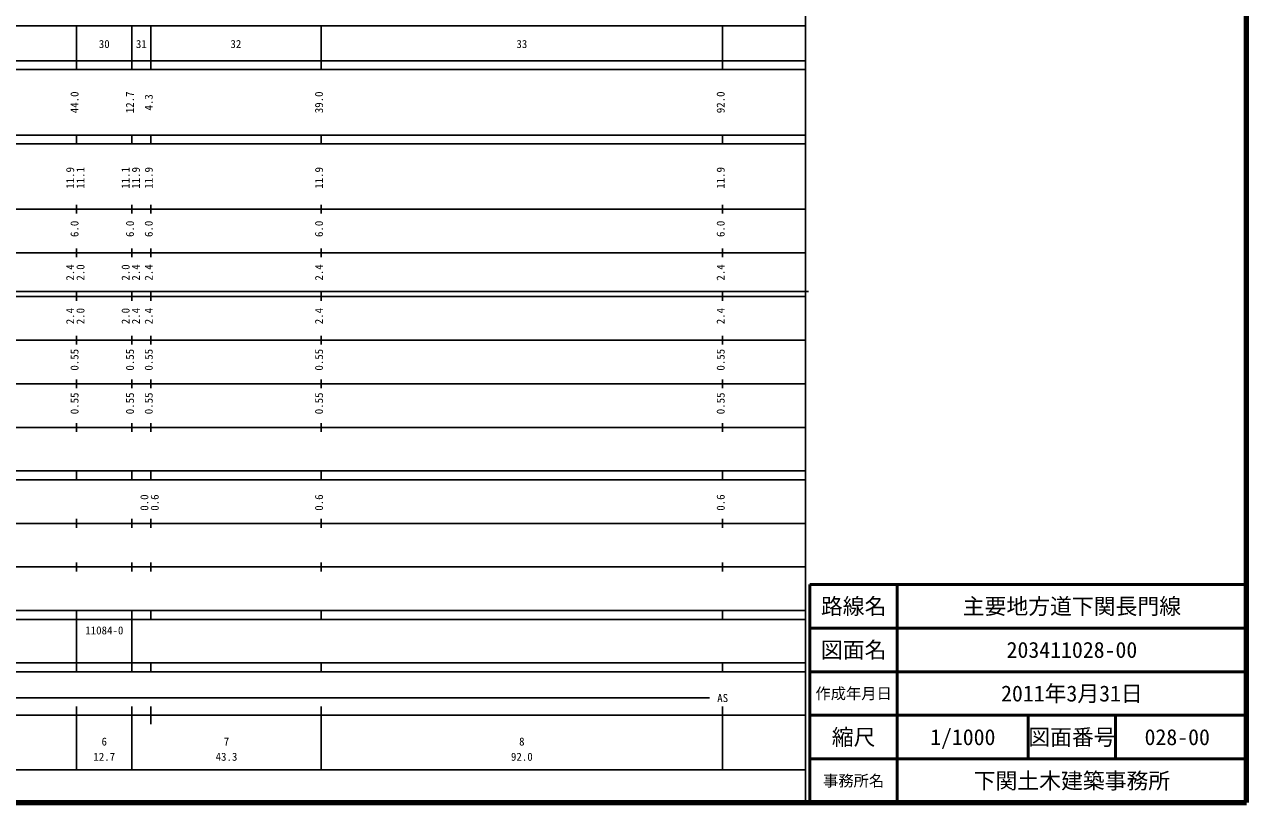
# Model space of a CAD drawing. Units: millimetres on the paper, enlarged 1000 times. Extents: x 40000 to 680000, y 20000 to 380000.
# Drawn here: x 400070 to 680000, y 20000 to 198357 of the extents above; entities that cross this region are included whole.
import ezdxf
from ezdxf.enums import TextEntityAlignment as Align

# ---------------------------------------------------------------- set-up
doc = ezdxf.new("R2010")
doc.units = ezdxf.units.MM
doc.header["$LTSCALE"] = 1000
for name, color, linetype, lineweight in [('M-TTL', 2, 'Continuous', 140), ('M-TTL-BAND', 7, 'Continuous', 25), ('M-TTL-FRAM', 2, 'Continuous', 50), ('M-TTL-LINE', 7, 'Continuous', 50)]:
    doc.layers.add(name, color=color, linetype=linetype, lineweight=lineweight)
doc.layers.add('M-TTL-TXT', color=7, linetype='Continuous')
doc.styles.add('ＭＳ ゴシック', font='')
doc.styles.get('ＭＳ ゴシック').set_extended_font_data('MS Gothic')

msp = doc.modelspace()

# ---------------------------------------------------------------- linework, layer by layer
at = {"layer": 'M-TTL'}
for p, q in [((680000, 20000), (680000, 380000)), ((40000, 20000), (680000, 20000))]:
    msp.add_line(p, q, dxfattribs=at)
at = {"layer": 'M-TTL-BAND'}
for p, q in [((579000, 20000), (579000, 370000)), ((68000, 198000), (579000, 198000)), ((412000, 188000), (412000, 198000)), ((424700, 188000), (424700, 198000)), ((429000, 188000), (429000, 198000)), ((468000, 188000), (468000, 198000)), ((560000, 188000), (560000, 198000)), ((40000, 190000), (579000, 190000)), ((40000, 188000), (579000, 188000)), ((40000, 173000), (579000, 173000)), ((40000, 171000), (579000, 171000)), ((412000, 171000), (412000, 173000)), ((424700, 171000), (424700, 173000)), ((429000, 171000), (429000, 173000)), ((468000, 171000), (468000, 173000)), ((560000, 171000), (560000, 173000)), ((412000, 155000), (412000, 157000)), ((424700, 155000), (424700, 157000)), ((429000, 155000), (429000, 157000)), ((468000, 155000), (468000, 157000)), ((560000, 155000), (560000, 157000)), ((40000, 156000), (579000, 156000)), ((46000, 146000), (579000, 146000)), ((412000, 145000), (412000, 147000)), ((424700, 145000), (424700, 147000)), ((429000, 145000), (429000, 147000)), ((468000, 145000), (468000, 147000)), ((560000, 145000), (560000, 147000)), ((52000, 136000), (579000, 136000)), ((52666, 137162), (579666, 137162)), ((412000, 135000), (412000, 137000)), ((424700, 135000), (424700, 137000)), ((429000, 135000), (429000, 137000)), ((468000, 135000), (468000, 137000)), ((560000, 135000), (560000, 137000)), ((46000, 126000), (579000, 126000)), ((412000, 125000), (412000, 127000)), ((424700, 125000), (424700, 127000)), ((429000, 125000), (429000, 127000)), ((468000, 125000), (468000, 127000)), ((560000, 125000), (560000, 127000)), ((52000, 116000), (579000, 116000)), ((412000, 115000), (412000, 117000)), ((424700, 115000), (424700, 117000)), ((429000, 115000), (429000, 117000)), ((468000, 115000), (468000, 117000)), ((560000, 115000), (560000, 117000)), ((412000, 105000), (412000, 107000)), ((424700, 105000), (424700, 107000)), ((429000, 105000), (429000, 107000)), ((468000, 105000), (468000, 107000)), ((560000, 105000), (560000, 107000)), ((46000, 106000), (579000, 106000)), ((40000, 96000), (579000, 96000)), ((412000, 94000), (412000, 96000)), ((424700, 94000), (424700, 96000)), ((429000, 94000), (429000, 96000)), ((468000, 94000), (468000, 96000)), ((560000, 94000), (560000, 96000)), ((40000, 94000), (579000, 94000)), ((49000, 84000), (579000, 84000)), ((412000, 83000), (412000, 85000)), ((424700, 83000), (424700, 85000)), ((429000, 83000), (429000, 85000)), ((468000, 83000), (468000, 85000)), ((560000, 83000), (560000, 85000)), ((40000, 74000), (579000, 74000)), ((412000, 73000), (412000, 75000)), ((424700, 73000), (424700, 75000)), ((429000, 73000), (429000, 75000)), ((468000, 73000), (468000, 75000)), ((560000, 73000), (560000, 75000)), ((40000, 64000), (579000, 64000)), ((40000, 62000), (579000, 62000)), ((412000, 62000), (412000, 64000)), ((412000, 52000), (412000, 62000)), ((424700, 62000), (424700, 64000)), ((424700, 52000), (424700, 62000)), ((429000, 62000), (429000, 64000)), ((468000, 62000), (468000, 64000)), ((560000, 62000), (560000, 64000)), ((40000, 52000), (579000, 52000)), ((412000, 50000), (412000, 52000)), ((424700, 50000), (424700, 52000)), ((429000, 50000), (429000, 52000)), ((468000, 50000), (468000, 52000)), ((560000, 50000), (560000, 52000)), ((40000, 50000), (579000, 50000)), ((71000, 44000), (557000, 44000)), ((412000, 27500), (412000, 42000)), ((424700, 27500), (424700, 42000)), ((429000, 38000), (429000, 42000)), ((468000, 27500), (468000, 42000)), ((560000, 27500), (560000, 42000)), ((40000, 40000), (579000, 40000)), ((68000, 27500), (579000, 27500))]:
    msp.add_line(p, q, dxfattribs=at)
at = {"layer": 'M-TTL-FRAM'}
for p, q in [((680000, 70000), (580000, 70000)), ((580000, 70000), (580000, 20000))]:
    msp.add_line(p, q, dxfattribs=at)
at = {"layer": 'M-TTL-LINE'}
for p, q in [((600000, 70000), (600000, 20000)), ((680000, 60000), (580000, 60000)), ((680000, 50000), (580000, 50000)), ((680000, 40000), (580000, 40000)), ((630000, 40000), (630000, 30000)), ((650000, 40000), (650000, 30000)), ((680000, 30000), (580000, 30000))]:
    msp.add_line(p, q, dxfattribs=at)

# ---------------------------------------------------------------- texts
at = {"layer": 'M-TTL-BAND', "style": 'ＭＳ ゴシック'}
for s, p in [('30', (418350, 192405)), ('31', (426850, 192405)), ('32', (448500, 192405)), ('33', (514000, 192405)), ('AS', (560000, 42500)), ('6', (418350, 32523)), ('7', (446350, 32523)), ('8', (514000, 32523)), ('12.7', (418350, 29033)), ('43.3', (446350, 29033)), ('92.0', (514000, 29033))]:
    msp.add_text(s, height=1833, dxfattribs=at).set_placement(p, align=Align.BOTTOM_CENTER)
for s, p in [('44.0', (413000, 180500)), ('12.7', (425700, 180500)), ('4.3', (430000, 180500)), ('39.0', (469000, 180500)), ('92.0', (561000, 180500)), ('11.9', (412000, 163174)), ('11.1', (414370, 163174)), ('11.1', (424700, 163174)), ('11.9', (427070, 163174)), ('11.9', (430000, 163174)), ('11.9', (469000, 163174)), ('11.9', (561000, 163174)), ('6.0', (413000, 151500)), ('6.0', (425700, 151500)), ('6.0', (430000, 151500)), ('6.0', (469000, 151500)), ('6.0', (561000, 151500)), ('2.4', (412000, 141500)), ('2.0', (414370, 141500)), ('2.0', (424700, 141500)), ('2.4', (427070, 141500)), ('2.4', (430000, 141500)), ('2.4', (469000, 141500)), ('2.4', (561000, 141500)), ('2.4', (412000, 131500)), ('2.0', (414370, 131500)), ('2.0', (424700, 131500)), ('2.4', (427070, 131500)), ('2.4', (430000, 131500)), ('2.4', (469000, 131500)), ('2.4', (561000, 131500)), ('0.55', (413000, 121500)), ('0.55', (425700, 121500)), ('0.55', (430000, 121500)), ('0.55', (469000, 121500)), ('0.55', (561000, 121500)), ('0.55', (413000, 111500)), ('0.55', (425700, 111500)), ('0.55', (430000, 111500)), ('0.55', (469000, 111500)), ('0.55', (561000, 111500)), ('0.0', (429000, 88764)), ('0.6', (431370, 88764)), ('0.6', (469000, 88764)), ('0.6', (561000, 88764))]:
    msp.add_text(s, height=1833, rotation=90, dxfattribs=at).set_placement(p, align=Align.BOTTOM_CENTER)
msp.add_text('11084-0', height=1833, dxfattribs=at).set_placement((414000, 58000), align=Align.BOTTOM_LEFT)
at = {"layer": 'M-TTL-TXT', "style": 'ＭＳ ゴシック'}
for s, height, p in [('路線名', 3666, (590000, 65000)), ('路線名', 3666, (590000, 65000)), ('主要地方道下関長門線', 3666, (640000, 65000)), ('図面名', 3666, (590000, 55000)), ('図面名', 3666, (590000, 55000)), ('203411028-00', 3666, (640000, 55000)), ('作成年月日', 2566, (590000, 45000)), ('作成年月日', 2566, (590000, 45000)), ('2011年3月31日', 3666, (640000, 45000)), ('縮尺', 3666, (590000, 35000)), ('縮尺', 3666, (590000, 35000)), ('1/1000', 3666, (615000, 35000)), ('図面番号', 3666, (640000, 35000)), ('図面番号', 3666, (640000, 35000)), ('028-00', 3666, (664125, 35000)), ('事務所名', 2566, (590000, 25000)), ('事務所名', 2566, (590000, 25000)), ('下関土木建築事務所', 3666, (640000, 25000))]:
    msp.add_text(s, height=height, dxfattribs=at).set_placement(p, align=Align.MIDDLE_CENTER)

doc.saveas('drawing.dxf')
